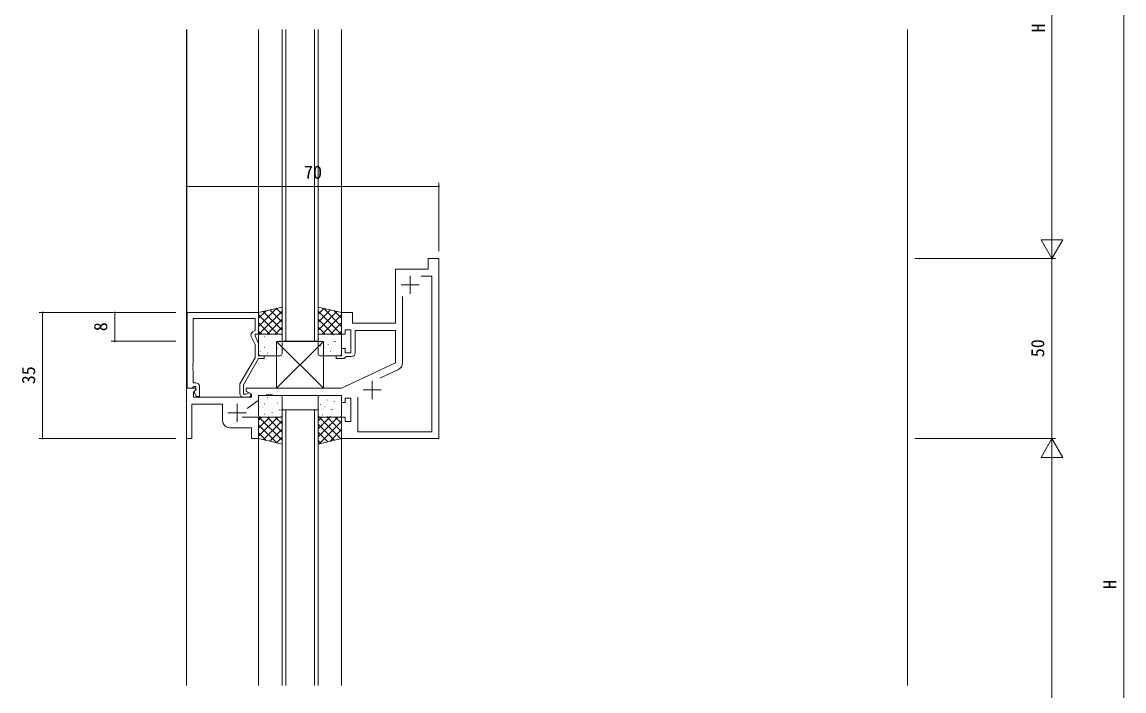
# Model space of a CAD drawing. Units: millimetres, scale not verified. Extents: x -841 to 746, y -594 to 534.
# Drawn here: x -608.9 to -303.3, y -22.6 to 163 of the extents above; entities that cross this region are included whole.
import ezdxf
from ezdxf.enums import TextEntityAlignment as Align

# ---------------------------------------------------------------- set-up
doc = ezdxf.new("R2010")
doc.units = ezdxf.units.MM
doc.header["$LTSCALE"] = 2
for name, color, linetype, lineweight in [('0-3_YKK_12', 2, 'Continuous', 9), ('0-5_YKK_D', 6, 'Continuous', 9), ('0-6_YKK_13', 4, 'Continuous', 9), ('0-7_YKK_11', 7, 'Continuous', 9)]:
    doc.layers.add(name, color=color, linetype=linetype, lineweight=lineweight)
doc.styles.add('ＭＳ ゴシック', font='')
doc.styles.get('ＭＳ ゴシック').set_extended_font_data('MS Gothic')

msp = doc.modelspace()

# ---------------------------------------------------------------- linework, layer by layer
at = {"layer": '0-3_YKK_12'}
for p, q in [((-563.276, 160.89), (-563.276, -21.11)), ((-563.176, 61.39), (-563.176, 160.89)), ((-543.276, 82.19), (-543.276, 160.89)), ((-536.776, 74.39), (-536.776, 160.89)), ((-535.776, 74.39), (-535.776, 160.89)), ((-527.776, 74.39), (-527.776, 160.89)), ((-526.776, 74.39), (-526.776, 160.89)), ((-520.276, 82.19), (-520.276, 160.89)), ((-363.275, 160.89), (-363.275, -21.11)), ((-526.776, 74.39), (-536.776, 74.39)), ((-536.776, 55.39), (-536.776, -21.11)), ((-536.776, 55.39), (-526.776, 55.39)), ((-535.776, 55.39), (-535.776, -21.11)), ((-527.776, 55.39), (-527.776, -21.11)), ((-526.776, 55.39), (-526.776, -21.11)), ((-543.276, 47.39), (-543.276, -21.11)), ((-520.276, 47.39), (-520.276, -21.11))]:
    msp.add_line(p, q, dxfattribs=at)
at = {"layer": '0-5_YKK_D'}
for p, q in [((-323.275, 103.39), (-323.275, 221.39)), ((-303.276, -205.61), (-303.276, 220.39)), ((-493.276, 117.39), (-563.276, 117.39)), ((-493.276, 99.39), (-493.276, 118.39)), ((-323.275, 97.39), (-323.275, 107.783)), ((-323.275, 97.39), (-326.275, 102.586)), ((-320.276, 102.586), (-326.275, 102.586)), ((-323.275, 97.39), (-320.276, 102.586)), ((-361.276, 97.39), (-322.275, 97.39)), ((-360.276, 97.39), (-322.275, 97.39)), ((-323.275, 97.39), (-323.275, 47.39)), ((-566.276, 82.39), (-604.176, 82.39)), ((-603.176, 82.39), (-603.176, 47.39)), ((-566.276, 82.39), (-584.176, 82.39)), ((-583.176, 82.39), (-583.176, 74.39)), ((-566.276, 74.39), (-584.176, 74.39)), ((-566.276, 47.39), (-604.176, 47.39)), ((-361.276, 47.39), (-322.275, 47.39)), ((-361.276, 47.39), (-322.275, 47.39)), ((-323.275, 47.39), (-326.275, 42.194)), ((-323.275, 47.39), (-320.276, 42.194)), ((-323.275, 47.39), (-323.275, 36.998)), ((-326.275, 42.194), (-320.276, 42.194)), ((-323.275, 41.39), (-323.275, -206.61))]:
    msp.add_line(p, q, dxfattribs=at)
for centre, start, end in [((-563.276, 117.39), 0, 180), ((-563.276, 117.39), 180, 0), ((-493.276, 117.39), 0, 180), ((-493.276, 117.39), 180, 0), ((-603.176, 82.39), 90, 270), ((-603.176, 82.39), 270, 90), ((-583.176, 82.39), 90, 270), ((-583.176, 82.39), 270, 90), ((-583.176, 74.39), 90, 270), ((-583.176, 74.39), 270, 90), ((-603.176, 47.39), 90, 270), ((-603.176, 47.39), 270, 90)]:
    msp.add_arc(centre, 0.106, start, end, dxfattribs=at)
at = {"layer": '0-6_YKK_13'}
for p, q in [((-538.266, 83.546), (-543.276, 78.537)), ((-541.185, 82.873), (-543.276, 80.782)), ((-536.776, 82.792), (-543.177, 76.39)), ((-541.992, 82.686), (-536.776, 77.47)), ((-540.168, 83.107), (-536.776, 79.715)), ((-538.344, 83.528), (-536.776, 81.96)), ((-525.207, 83.528), (-526.776, 81.96)), ((-523.383, 83.107), (-526.776, 79.715)), ((-526.776, 82.792), (-520.374, 76.39)), ((-521.559, 82.686), (-526.776, 77.47)), ((-525.285, 83.546), (-520.276, 78.537)), ((-522.366, 82.873), (-520.276, 80.782)), ((-543.276, 81.725), (-537.941, 76.39)), ((-543.276, 79.48), (-540.186, 76.39)), ((-536.776, 80.547), (-540.932, 76.39)), ((-526.776, 80.547), (-522.619, 76.39)), ((-520.276, 81.725), (-525.61, 76.39)), ((-520.276, 79.48), (-523.365, 76.39)), ((-543.276, 77.234), (-542.431, 76.39)), ((-536.776, 78.302), (-538.687, 76.39)), ((-526.776, 78.302), (-524.864, 76.39)), ((-520.276, 77.234), (-521.12, 76.39)), ((-543.276, 70.89), (-543.276, 75.89)), ((-543.09, 73.718), (-543.084, 73.725)), ((-542.776, 76.39), (-537.276, 76.39)), ((-542.234, 73.71), (-542.19, 73.734)), ((-541.643, 75.6), (-541.599, 75.624)), ((-541.115, 75.923), (-541.109, 75.93)), ((-539.566, 75.168), (-539.522, 75.192)), ((-539.329, 73.903), (-539.323, 73.91)), ((-525.276, 74.389), (-538.276, 61.39)), ((-538.276, 74.389), (-525.276, 61.39)), ((-538.276, 61.39), (-538.276, 74.389)), ((-538.276, 74.389), (-525.276, 74.389)), ((-537.541, 74.434), (-537.497, 74.458)), ((-537.108, 74.378), (-537.062, 74.467)), ((-536.776, 75.89), (-536.776, 70.89)), ((-526.776, 70.89), (-526.776, 75.89)), ((-526.666, 75.035), (-526.622, 75.011)), ((-526.276, 76.39), (-520.776, 76.39)), ((-525.276, 74.389), (-525.276, 61.39)), ((-525.068, 74.313), (-525.061, 74.305)), ((-524.641, 75.77), (-524.597, 75.746)), ((-523.998, 73.578), (-523.954, 73.554)), ((-523.248, 76.295), (-523.242, 76.288)), ((-522.564, 76.202), (-522.521, 76.178)), ((-522.35, 74.423), (-522.303, 74.335)), ((-521.973, 74.312), (-521.929, 74.288)), ((-521.307, 74.128), (-521.3, 74.12)), ((-520.276, 75.89), (-520.276, 70.89)), ((-542.877, 71.519), (-542.833, 71.543)), ((-537.276, 70.39), (-542.776, 70.39)), ((-541.677, 72.724), (-541.631, 72.812)), ((-541.271, 71.735), (-541.264, 71.742)), ((-540.801, 71.086), (-540.757, 71.11)), ((-540.209, 72.976), (-540.165, 73)), ((-538.133, 72.544), (-538.089, 72.568)), ((-537.277, 72.181), (-537.27, 72.188)), ((-520.776, 70.39), (-526.276, 70.39)), ((-526.074, 73.146), (-526.031, 73.122)), ((-525.431, 70.954), (-525.387, 70.93)), ((-525.239, 72.899), (-525.193, 72.81)), ((-523.407, 71.688), (-523.363, 71.664)), ((-523.093, 72.108), (-523.086, 72.1)), ((-521.33, 72.121), (-521.286, 72.097)), ((-525.276, 61.39), (-538.276, 61.39)), ((-543.276, 58.89), (-543.276, 53.89)), ((-542.877, 58.262), (-542.833, 58.238)), ((-537.276, 59.39), (-542.776, 59.39)), ((-540.801, 58.694), (-540.757, 58.67)), ((-536.776, 53.89), (-536.776, 58.89)), ((-526.776, 58.89), (-526.776, 53.89)), ((-526.331, 58.827), (-526.287, 58.85)), ((-520.776, 59.39), (-526.276, 59.39)), ((-524.307, 58.092), (-524.263, 58.116)), ((-520.276, 53.89), (-520.276, 58.89)), ((-543.09, 56.063), (-543.084, 56.055)), ((-542.234, 56.07), (-542.19, 56.046)), ((-541.677, 57.056), (-541.631, 56.968)), ((-541.271, 58.045), (-541.264, 58.038)), ((-540.209, 56.804), (-540.165, 56.78)), ((-539.329, 55.878), (-539.323, 55.87)), ((-538.133, 57.237), (-538.089, 57.213)), ((-537.541, 55.347), (-537.497, 55.323)), ((-537.277, 57.6), (-537.27, 57.592)), ((-537.108, 55.402), (-537.062, 55.314)), ((-526.139, 56.882), (-526.093, 56.97)), ((-525.968, 55.468), (-525.961, 55.475)), ((-524.898, 56.203), (-524.854, 56.226)), ((-523.993, 57.673), (-523.986, 57.68)), ((-523.25, 55.357), (-523.203, 55.446)), ((-522.873, 55.468), (-522.829, 55.492)), ((-522.23, 57.66), (-522.186, 57.684)), ((-522.207, 55.653), (-522.2, 55.66)), ((-520.797, 55.036), (-520.753, 55.06)), ((-543.276, 48.056), (-537.941, 53.39)), ((-543.276, 50.301), (-540.186, 53.39)), ((-543.276, 52.546), (-542.431, 53.39)), ((-536.776, 46.988), (-543.177, 53.39)), ((-542.776, 53.39), (-537.276, 53.39)), ((-541.992, 47.094), (-536.776, 52.311)), ((-541.643, 54.18), (-541.599, 54.156)), ((-541.115, 53.858), (-541.109, 53.851)), ((-536.776, 49.233), (-540.932, 53.39)), ((-539.566, 54.613), (-539.522, 54.589)), ((-536.776, 51.479), (-538.687, 53.39)), ((-526.776, 47.888), (-521.274, 53.39)), ((-526.776, 50.134), (-523.519, 53.39)), ((-526.776, 52.379), (-525.764, 53.39)), ((-520.466, 47.346), (-526.51, 53.39)), ((-526.455, 45.964), (-520.276, 52.143)), ((-526.276, 53.39), (-520.776, 53.39)), ((-525.541, 54.011), (-525.497, 54.035)), ((-520.276, 49.401), (-524.265, 53.39)), ((-524.148, 53.485), (-524.142, 53.493)), ((-523.464, 53.578), (-523.421, 53.603)), ((-520.276, 51.646), (-522.02, 53.39)), ((-538.266, 46.234), (-543.276, 51.243)), ((-541.185, 46.908), (-543.276, 48.998)), ((-540.168, 46.673), (-536.776, 50.066)), ((-522.29, 46.925), (-526.776, 51.411)), ((-524.114, 46.504), (-526.776, 49.166)), ((-523.536, 46.638), (-520.276, 49.898)), ((-538.344, 46.252), (-536.776, 47.821)), ((-525.938, 46.083), (-526.776, 46.921)), ((-520.617, 47.311), (-520.276, 47.653))]:
    msp.add_line(p, q, dxfattribs=at)
for points in [[(-536.776, 83.89), (-543.276, 82.39), (-543.276, 76.39), (-536.776, 76.39)], [(-526.776, 83.89), (-520.276, 82.39), (-520.276, 76.39), (-526.776, 76.39)], [(-536.776, 45.89), (-543.276, 47.39), (-543.276, 53.39), (-536.776, 53.39)], [(-526.776, 45.89), (-520.276, 47.39), (-520.276, 53.39), (-526.776, 53.39)]]:
    msp.add_lwpolyline(points, close=True, dxfattribs=at)
for centre, start, end in [((-542.776, 75.89), 90, 180), ((-537.276, 75.89), 0, 90), ((-526.276, 75.89), 90, 180), ((-520.776, 75.89), 0, 90), ((-542.776, 70.89), 180, 270), ((-537.276, 70.89), 270, 0), ((-526.276, 70.89), 180, 270), ((-520.776, 70.89), 270, 0), ((-542.776, 58.89), 90, 180), ((-537.276, 58.89), 0, 90), ((-526.276, 58.89), 90, 180), ((-520.776, 58.89), 0, 90), ((-542.776, 53.89), 180, 270), ((-537.276, 53.89), 270, 0), ((-526.276, 53.89), 180, 270), ((-520.776, 53.89), 270, 0)]:
    msp.add_arc(centre, 0.5, start, end, dxfattribs=at)
at = {"layer": '0-7_YKK_11'}
for p, q in [((-501.276, 92.59), (-501.276, 87.59)), ((-503.776, 90.09), (-498.776, 90.09)), ((-503.346, 86.851), (-503.346, 68.429)), ((-504.5, 66.617), (-509.653, 64.214)), ((-511.776, 63.39), (-511.776, 58.39)), ((-547.476, 58.89), (-546.076, 58.89)), ((-515.746, 58.89), (-515.746, 49.32)), ((-514.276, 60.89), (-509.276, 60.89)), ((-549.276, 57.09), (-549.276, 52.09)), ((-543.702, 57.752), (-546.498, 55.795)), ((-551.776, 54.59), (-546.776, 54.59))]:
    msp.add_line(p, q, dxfattribs=at)
for points in [[(-517.476, 70.19), (-518.976, 70.19), (-519.276, 69.89), (-519.576, 69.59), (-521.776, 69.59), (-521.776, 70.39), (-520.276, 70.39), (-520.276, 72.39), (-519.276, 72.39), (-519.276, 71.19), (-517.676, 71.19), (-517.676, 77.59), (-519.276, 77.59), (-519.276, 76.39), (-520.276, 76.39), (-520.276, 82.39), (-517.276, 82.39), (-517.276, 79.39), (-505.276, 79.39), (-505.276, 94.39), (-496.276, 94.39), (-496.276, 97.39), (-493.276, 97.39), (-493.276, 47.39), (-520.276, 47.39), (-520.276, 53.39), (-519.276, 53.39), (-519.276, 52.19), (-517.676, 52.19), (-517.676, 58.59), (-519.276, 58.59), (-519.276, 57.39), (-520.276, 57.39), (-520.276, 59.39), (-539.317, 59.39), (-539.501, 59.51), (-540.05, 59.51), (-540.234, 59.39), (-540.317, 59.39), (-540.501, 59.51)], [(-515.746, 58.89), (-515.746, 49.32), (-495.206, 49.32), (-495.206, 92.46), (-498.199, 92.46)], [(-563.076, 82.39), (-563.076, 61.39), (-561.746, 61.39), (-561.446, 61.69), (-561.246, 61.89), (-560.676, 61.89), (-560.676, 60.964), (-561.249, 60.39), (-560.499, 59.09), (-559.676, 59.09), (-559.676, 61.89)], [(-546.574, 59.824), (-546.824, 59.69), (-547.476, 59.69), (-547.476, 62.316), (-543.276, 69.59), (-541.776, 69.59), (-541.776, 70.39), (-543.276, 70.39), (-543.276, 73.746), (-544.276, 75.89), (-544.276, 76.39), (-543.276, 76.39), (-543.276, 82.39), (-563.076, 82.39)], [(-560.676, 62.89), (-561.446, 62.89), (-561.446, 66.432), (-561.565, 66.615), (-561.565, 67.165), (-561.446, 67.349), (-561.446, 67.432), (-561.565, 67.615), (-561.565, 68.165), (-561.446, 68.349), (-561.446, 80.76), (-544.276, 80.76), (-544.276, 77.39), (-544.902, 77.028)], [(-553.276, 52.39), (-553.276, 56.96), (-561.776, 56.96), (-561.776, 47.39), (-563.276, 47.39), (-563.276, 61.39), (-560.8, 61.39), (-560.639, 61.002), (-561.346, 60.296), (-561.346, 58.89), (-545.276, 58.89), (-545.276, 59.724), (-546.776, 60.59), (-546.776, 61.39), (-520.276, 61.39), (-505.276, 68.385), (-505.276, 77.39), (-516.475, 77.39), (-516.475, 71.19)], [(-545.309, 75.74), (-544.276, 73.524), (-544.276, 69.858), (-548.476, 62.584), (-548.476, 59.89)], [(-540.501, 59.51), (-541.05, 59.51), (-541.234, 59.39), (-543.276, 59.39), (-543.276, 58.571)], [(-547.806, 53.39), (-543.276, 53.39), (-543.276, 47.39), (-545.276, 47.39), (-545.276, 50.39), (-551.276, 50.39)]]:
    msp.add_lwpolyline(points, dxfattribs=at)
for centre, radius, start, end in [((-544.402, 76.162), 1, 120.00002, 205.00002), ((-517.476, 71.19), 1, 270, 359.99998), ((-505.346, 68.429), 2, 295.00002, 0.00002), ((-560.676, 61.89), 1, 0, 89.99998), ((-547.476, 59.89), 1, 180, 269.99998), ((-546.076, 59.49), 0.6, 270.00002, 146.25102), ((-544.276, 58.571), 1, 304.99997, 359.99997), ((-551.276, 52.39), 2, 180, 269.99998)]:
    msp.add_arc(centre, radius, start, end, dxfattribs=at)

# ---------------------------------------------------------------- texts
at = {"layer": '0-5_YKK_D', "color": 4, "style": 'ＭＳ ゴシック'}
for s, p in [('H', (-324.076, 160.065)), ('8', (-584.176, 77.19)), ('50', (-324.275, 69.99)), ('35', (-604.176, 62.49)), ('H', (-304.276, 5.665))]:
    msp.add_text(s, height=3.666, rotation=90, dxfattribs=at).set_placement(p, align=Align.BOTTOM_LEFT)
msp.add_text('70', height=3.666, dxfattribs=at).set_placement((-530.676, 118.39), align=Align.BOTTOM_LEFT)

doc.saveas('drawing.dxf')
